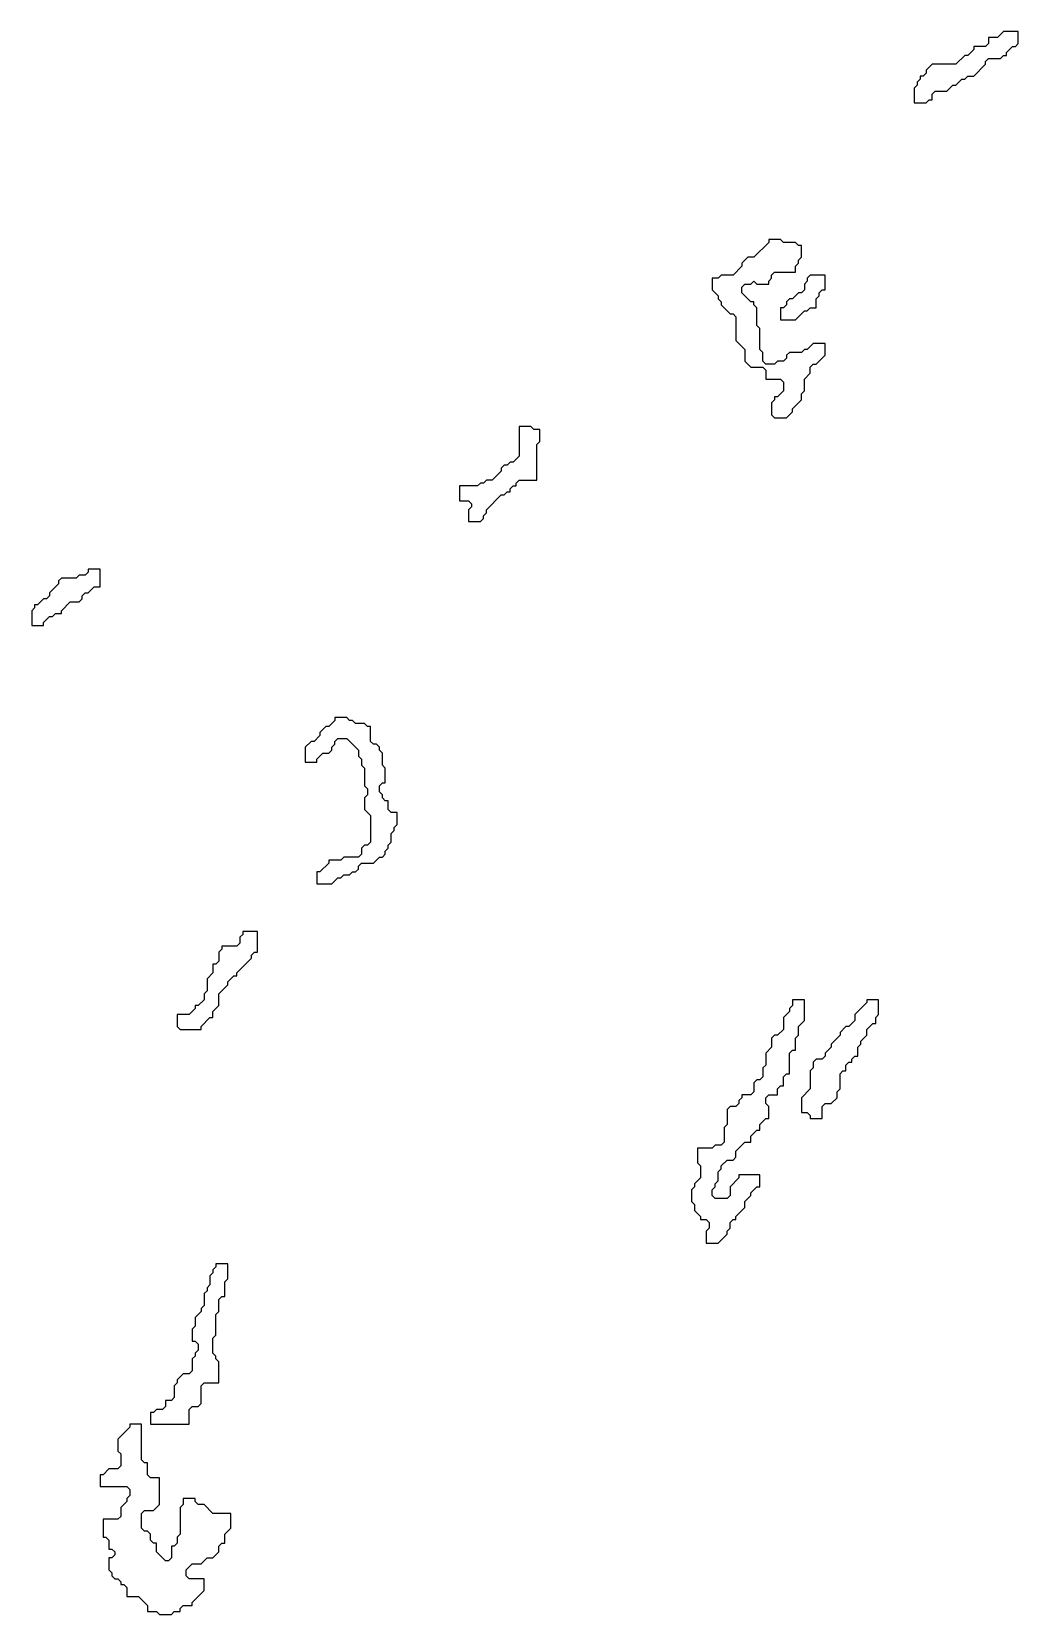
# Model space of a CAD drawing. Header units: metres. Extents: x 0 to 1000, y 0 to 1405.
# Drawn here: x 220.2 to 303.2, y 1112 to 1245.2 of the extents above; entities that cross this region are included whole.
import ezdxf

# ---------------------------------------------------------------- set-up
doc = ezdxf.new("R2010")
doc.units = ezdxf.units.M

msp = doc.modelspace()

# ---------------------------------------------------------------- linework, layer by layer
for points in [[(302, 1245.25), (301.5, 1244.75), (300.75, 1244.75), (300.75, 1244.25), (300.5, 1244), (299.5, 1244), (299.5, 1243.75), (299, 1243.25), (298.75, 1243.25), (298, 1242.5), (296, 1242.5), (295.5, 1242), (295.5, 1241.75), (295.25, 1241.5), (295, 1241.5), (295, 1241.25), (294.75, 1241), (294.75, 1240.75), (294.5, 1240.5), (294.5, 1239.25), (295.5, 1239.25), (295.75, 1239.5), (296, 1239.5), (296, 1240), (296.25, 1240.25), (297.25, 1240.25), (297.75, 1240.75), (298, 1240.75), (298.5, 1241.25), (298.75, 1241.25), (299, 1241.5), (299.5, 1241.5), (300.5, 1242.5), (300.5, 1242.75), (300.75, 1243), (301.75, 1243), (302, 1243.25), (302.25, 1243.25), (302.25, 1243.5), (302.75, 1244), (303, 1244), (303.25, 1244.25), (303.25, 1245.25)], [(282.25, 1227.75), (282.25, 1227.5), (281, 1226.25), (280.5, 1226.25), (280, 1225.75), (280, 1225.5), (279.25, 1224.75), (278.25, 1224.75), (278, 1224.5), (277.5, 1224.5), (277.5, 1223.5), (278, 1223), (278, 1222.75), (278.25, 1222.5), (278.25, 1222.25), (279, 1221.5), (279.25, 1221.5), (279.5, 1221.25), (279.5, 1219.25), (280.25, 1218.5), (280.25, 1217.5), (280.75, 1217), (281.75, 1217), (282, 1216.75), (282, 1216), (283.25, 1216), (283.5, 1215.75), (283.5, 1215), (283, 1214.5), (282.75, 1214.5), (282.75, 1214.25), (282.5, 1214), (282.5, 1213), (282.75, 1212.75), (283.75, 1212.75), (284.25, 1213.25), (284.25, 1213.5), (285, 1214.25), (285, 1214.75), (285.25, 1215), (285.25, 1216), (285.75, 1216.5), (285.75, 1217), (286, 1217.25), (286.25, 1217.25), (287, 1218), (287, 1219), (286, 1219), (285.5, 1218.5), (285.25, 1218.5), (285, 1218.25), (284, 1218.25), (283.75, 1218), (283.75, 1217.75), (283.5, 1217.5), (283, 1217.5), (282.75, 1217.25), (282, 1217.25), (281.75, 1217.5), (281.75, 1218.25), (281.5, 1218.5), (281.5, 1220.25), (281.25, 1220.5), (281.25, 1222), (281, 1222.25), (281, 1222.5), (280.75, 1222.5), (280, 1223.25), (280, 1223.75), (280.25, 1224), (280.75, 1224), (281, 1224.25), (281.25, 1224), (282.25, 1224), (282.25, 1224.25), (282.5, 1224.5), (282.5, 1224.75), (282.75, 1225), (284.5, 1225), (284.5, 1225.5), (284.75, 1225.75), (284.75, 1226), (285, 1226.25), (285, 1227.25), (284.75, 1227.25), (284.5, 1227.5), (283.5, 1227.5), (283.25, 1227.75)], [(285.75, 1224.75), (285.5, 1224.5), (285.5, 1224.25), (285.25, 1224), (285.25, 1223.5), (285, 1223.25), (284.75, 1223.25), (284.25, 1222.75), (284, 1222.75), (283.75, 1222.5), (283.75, 1222.25), (283.5, 1222), (283.25, 1222), (283.25, 1221), (284.5, 1221), (285.25, 1221.75), (285.5, 1221.75), (285.75, 1222), (286.25, 1222), (286.25, 1222.75), (286.5, 1223), (286.5, 1223.25), (286.75, 1223.5), (287, 1223.5), (287, 1224.75)], [(261.25, 1212), (261.25, 1209.5), (260.75, 1209), (260.5, 1209), (260.25, 1208.75), (260, 1208.75), (259.75, 1208.5), (259.75, 1208.25), (259, 1207.5), (258.5, 1207.5), (258.25, 1207.25), (258, 1207.25), (257.75, 1207), (256.25, 1207), (256.25, 1205.75), (257, 1205.75), (257.25, 1205.5), (257.25, 1205.25), (257, 1205), (257, 1204), (258, 1204), (258.25, 1204.25), (258.25, 1204.5), (258.5, 1204.75), (258.5, 1205), (259.75, 1206.25), (260, 1206.25), (260.25, 1206.5), (260.5, 1206.5), (260.5, 1206.75), (260.75, 1207), (261, 1207), (261, 1207.25), (261.25, 1207.5), (262.75, 1207.5), (262.75, 1210.5), (263, 1210.75), (263, 1211.75), (262.5, 1211.75), (262.25, 1212)], [(225, 1200), (225, 1199.75), (224.75, 1199.5), (224.25, 1199.5), (224, 1199.25), (222.75, 1199.25), (222.5, 1199), (222.5, 1198.75), (221.75, 1198), (221.75, 1197.75), (221.5, 1197.5), (221.25, 1197.5), (220.75, 1197), (220.5, 1197), (220.5, 1196.75), (220.25, 1196.5), (220.25, 1195.25), (221.25, 1195.25), (221.25, 1195.5), (221.75, 1196), (222, 1196), (222.25, 1196.25), (222.75, 1196.25), (222.75, 1196.5), (223.5, 1197.25), (224.25, 1197.25), (224.5, 1197.5), (224.5, 1197.75), (224.75, 1198), (225, 1198), (225.5, 1198.5), (226, 1198.5), (226, 1200)], [(245.75, 1187.5), (245.75, 1187.25), (245.25, 1186.75), (245, 1186.75), (244.5, 1186.25), (244.5, 1186), (244, 1185.5), (243.75, 1185.5), (243.25, 1185), (243.25, 1183.75), (244.25, 1183.75), (244.25, 1184), (244.75, 1184.5), (245.25, 1184.5), (245.5, 1184.75), (245.5, 1185), (245.75, 1185.25), (245.75, 1185.5), (246, 1185.75), (246.75, 1185.75), (247.75, 1184.75), (247.75, 1184.25), (248, 1184), (248, 1183.5), (248.25, 1183.25), (248.25, 1181.75), (248.5, 1181.5), (248.5, 1181), (248.25, 1180.75), (248.25, 1179.75), (248.75, 1179.25), (248.75, 1177), (248.5, 1176.75), (248.25, 1176.75), (248, 1176.5), (248, 1176), (247.75, 1175.75), (246.5, 1175.75), (246.25, 1175.5), (245.25, 1175.5), (245.25, 1175.25), (244.5, 1174.5), (244.25, 1174.5), (244.25, 1173.5), (245.5, 1173.5), (246, 1174), (246.25, 1174), (246.5, 1174.25), (247, 1174.25), (247.25, 1174.5), (247.5, 1174.5), (247.75, 1174.75), (247.75, 1175), (248, 1175.25), (249, 1175.25), (249.5, 1175.75), (249.75, 1175.75), (250, 1176), (250, 1176.25), (250.25, 1176.5), (250.25, 1176.75), (250.5, 1177), (250.5, 1177.75), (250.75, 1178), (250.75, 1178.25), (251, 1178.5), (251, 1179.5), (250.5, 1179.5), (250.25, 1179.75), (250.25, 1180.5), (250, 1180.5), (249.75, 1180.75), (249.75, 1181), (249.5, 1181.25), (249.5, 1181.75), (249.75, 1182), (250, 1182), (250, 1183.25), (249.75, 1183.5), (249.75, 1184.5), (249.5, 1184.75), (249.5, 1185), (249.25, 1185.25), (249, 1185.25), (248.75, 1185.5), (248.75, 1186.75), (248.5, 1186.75), (248.25, 1187), (247.5, 1187), (247.25, 1187.25), (247, 1187.25), (246.75, 1187.5)], [(238, 1169.5), (238, 1169.25), (237.75, 1169), (237.75, 1168.5), (237.5, 1168.25), (236.25, 1168.25), (236.25, 1168), (236, 1167.75), (236, 1167), (235.75, 1166.75), (235.5, 1166.75), (235.5, 1166), (235, 1165.5), (235, 1164.5), (234.75, 1164.25), (234.75, 1163.75), (234.25, 1163.25), (234, 1163.25), (234, 1163), (233.5, 1162.5), (232.5, 1162.5), (232.5, 1161.5), (232.75, 1161.25), (234.5, 1161.25), (234.5, 1161.5), (235.25, 1162.25), (235.5, 1162.25), (235.5, 1162.75), (236, 1163.25), (236, 1164.25), (236.75, 1165), (236.75, 1165.25), (237.25, 1165.75), (237.5, 1165.75), (237.5, 1166), (238.75, 1167.25), (238.75, 1167.5), (239, 1167.75), (239.25, 1167.75), (239.25, 1169.5)], [(284.25, 1163.75), (284.25, 1163.25), (284, 1163), (284, 1162.75), (283.5, 1162.25), (283.5, 1161.25), (283, 1160.75), (282.75, 1160.75), (282.5, 1160.5), (282.5, 1159.75), (282, 1159.25), (282, 1158.25), (281.75, 1158), (281.75, 1157.25), (281.5, 1157), (281.25, 1157), (281, 1156.75), (281, 1156), (280.75, 1155.75), (280, 1155.75), (280, 1155.5), (279.75, 1155.25), (279.75, 1155), (279.5, 1154.75), (279, 1154.75), (278.75, 1154.5), (278.75, 1153.25), (278.5, 1153), (278.5, 1151.75), (278.25, 1151.5), (277.75, 1151.5), (277.5, 1151.25), (276.25, 1151.25), (276.25, 1150), (276.5, 1149.75), (276.5, 1148.75), (276, 1148.25), (276, 1148), (275.75, 1147.75), (275.75, 1146.75), (276, 1146.5), (276, 1146), (276.5, 1145.5), (276.5, 1145.25), (277, 1145.25), (277.25, 1145), (277.25, 1144.5), (277, 1144.25), (277, 1143.25), (278, 1143.25), (278.75, 1144), (278.75, 1144.25), (279, 1144.5), (279, 1145), (279.25, 1145.25), (279.5, 1145.25), (279.5, 1145.5), (280.25, 1146.25), (280.25, 1146.75), (280.75, 1147.25), (280.75, 1147.5), (281.25, 1148), (281.5, 1148), (281.5, 1149), (279.75, 1149), (279.75, 1148.75), (279, 1148), (279, 1147.25), (278.75, 1147), (277.75, 1147), (277.5, 1147.25), (277.5, 1147.75), (277.75, 1148), (277.75, 1148.25), (278, 1148.5), (278, 1149.25), (278.25, 1149.5), (278.25, 1149.75), (278.75, 1150.25), (279.25, 1150.25), (279.5, 1150.5), (279.5, 1151), (280.25, 1151.75), (280.75, 1151.75), (280.75, 1152.25), (281.25, 1152.75), (281.5, 1152.75), (281.5, 1153.25), (282, 1153.75), (282.25, 1153.75), (282.25, 1154.75), (282, 1155), (282, 1155.5), (282.25, 1155.75), (283, 1155.75), (283, 1156.25), (283.25, 1156.5), (283.5, 1156.5), (283.5, 1157.25), (283.75, 1157.5), (284, 1157.5), (284, 1159.25), (284.25, 1159.5), (284.5, 1159.5), (284.5, 1160.5), (284.75, 1160.75), (284.75, 1161.5), (285.25, 1162), (285.25, 1163.75)], [(290.5, 1163.75), (290.5, 1163.5), (289.5, 1162.5), (289.5, 1162), (289, 1161.5), (288.75, 1161.5), (288.25, 1161), (288.25, 1160.75), (287.5, 1160), (287.5, 1159.75), (287, 1159.25), (287, 1159), (286.75, 1158.75), (286.25, 1158.75), (286, 1158.5), (286, 1158), (285.75, 1157.75), (285.75, 1156.25), (285, 1155.5), (285, 1154.25), (285.5, 1154.25), (285.75, 1154), (285.75, 1153.75), (286.75, 1153.75), (286.75, 1154.75), (287, 1155), (287.5, 1155), (288, 1155.5), (288, 1156), (288.25, 1156.25), (288.25, 1157.5), (288.5, 1157.75), (288.75, 1157.75), (288.75, 1158.25), (289, 1158.5), (289.25, 1158.5), (289.25, 1158.75), (289.5, 1159), (289.75, 1159), (289.75, 1159.75), (290, 1160), (290, 1160.25), (290.5, 1160.75), (290.5, 1161.25), (291, 1161.75), (291.25, 1161.75), (291.25, 1162.25), (291.5, 1162.5), (291.5, 1163.75)], [(235.75, 1141.5), (235.75, 1141.25), (235.5, 1141), (235.5, 1140.75), (235.25, 1140.5), (235.25, 1139.75), (235, 1139.5), (235, 1139.25), (234.75, 1139), (234.75, 1138), (234.5, 1137.75), (234.5, 1137.5), (234, 1137), (234, 1136.25), (233.75, 1136), (233.75, 1135), (234, 1135), (234.25, 1134.75), (234.25, 1134.25), (234, 1134), (234, 1133.75), (233.75, 1133.5), (233.75, 1132.5), (233.5, 1132.25), (233, 1132.25), (232.5, 1131.75), (232.5, 1131.5), (232.25, 1131.25), (232.25, 1130.25), (232, 1130), (231.5, 1130), (231.5, 1129.5), (231.25, 1129.25), (230.75, 1129.25), (230.5, 1129), (230.25, 1129), (230.25, 1128), (233.5, 1128), (233.5, 1129.25), (233.75, 1129.5), (234.25, 1129.5), (234.5, 1129.75), (234.5, 1131.25), (234.75, 1131.5), (236, 1131.5), (236, 1133.25), (235.75, 1133.5), (235.75, 1133.75), (235.5, 1134), (235.5, 1135.25), (235.75, 1135.5), (235.75, 1137.25), (236, 1137.5), (236, 1138.5), (236.25, 1138.75), (236.5, 1138.75), (236.5, 1140), (236.75, 1140.25), (236.75, 1141.5)], [(228.5, 1128), (228.5, 1127.75), (227.5, 1126.75), (227.5, 1125.75), (227.75, 1125.5), (227.75, 1124.5), (227.5, 1124.25), (226.75, 1124.25), (226.25, 1123.75), (226, 1123.75), (226, 1122.75), (228.25, 1122.75), (228.5, 1122.5), (228.5, 1122), (228.25, 1121.75), (228.25, 1121.5), (227.75, 1121), (227.75, 1120.25), (227.5, 1120), (226.25, 1120), (226.25, 1118.5), (226.5, 1118.5), (226.75, 1118.25), (226.75, 1117.5), (227, 1117.5), (227.25, 1117.25), (227.25, 1117), (227, 1116.75), (226.75, 1116.75), (226.75, 1115.75), (227, 1115.5), (227, 1115.25), (227.25, 1115), (227.5, 1115), (227.75, 1114.75), (227.75, 1114.5), (228, 1114.5), (228.25, 1114.25), (228.25, 1113.5), (229.25, 1113.5), (230, 1112.75), (230, 1112.25), (230.75, 1112.25), (231, 1112), (232, 1112), (232.25, 1112.25), (232.75, 1112.25), (232.75, 1112.5), (233, 1112.75), (233.75, 1112.75), (233.75, 1113), (234.75, 1114), (234.75, 1115), (233.5, 1115), (233.25, 1115.25), (233.25, 1115.75), (233.75, 1116.25), (234.5, 1116.25), (235, 1116.75), (235.5, 1116.75), (236, 1117.25), (236, 1117.75), (236.25, 1118), (236.5, 1118), (236.5, 1118.75), (237, 1119.25), (237, 1120.5), (235.5, 1120.5), (234.75, 1121.25), (234.25, 1121.25), (234, 1121.5), (234, 1121.75), (233, 1121.75), (233, 1121.25), (232.75, 1121), (232.75, 1118.75), (232.5, 1118.5), (232.5, 1118), (232.25, 1117.75), (232, 1117.75), (232, 1116.75), (231.75, 1116.5), (231.5, 1116.5), (230.75, 1117.25), (230.75, 1118), (230.5, 1118), (230.25, 1118.25), (230.25, 1118.75), (230, 1119), (229.75, 1119), (229.5, 1119.25), (229.5, 1120.5), (229.75, 1120.75), (230.5, 1120.75), (231, 1121.25), (231, 1123.5), (230.25, 1123.5), (230, 1123.75), (230, 1124.75), (229.75, 1124.75), (229.5, 1125), (229.5, 1128)]]:
    msp.add_lwpolyline(points, close=True)

doc.saveas('drawing.dxf')
